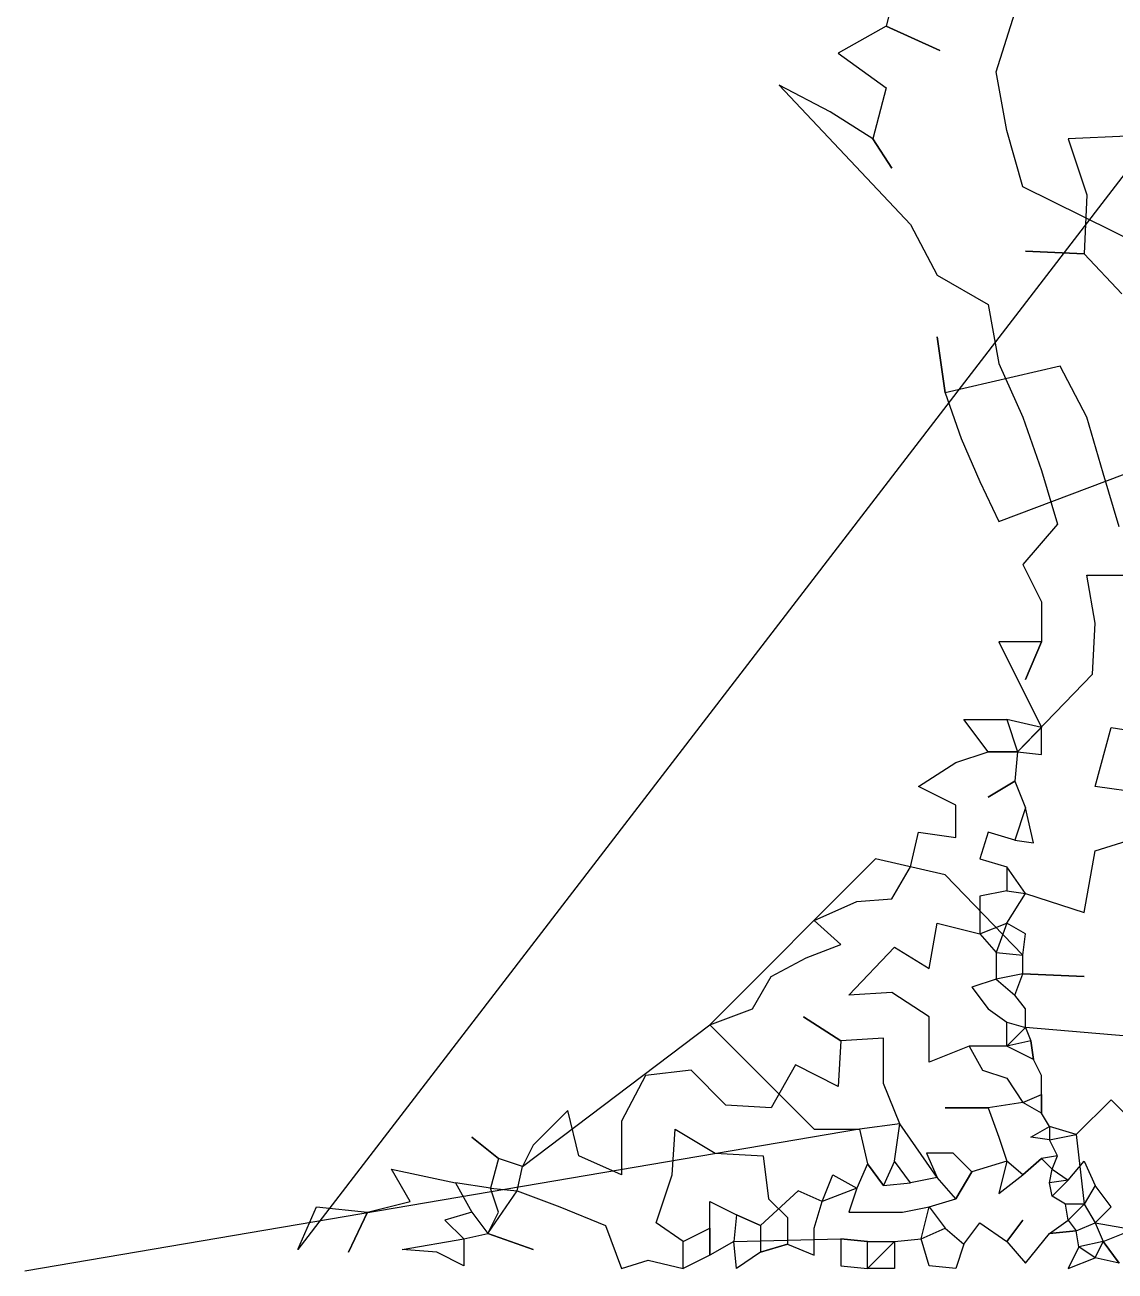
# Model space of a CAD drawing. Header units: metres. Extents: x -30499 to 36140, y -32767 to 32822.
# Drawn here: x -30499 to -7963, y -32767 to -7023 of the extents above; entities that cross this region are included whole.
import ezdxf

# ---------------------------------------------------------------- set-up
doc = ezdxf.new("R2010")
doc.units = ezdxf.units.M
doc.layers.add('Draw', color=2, linetype='CONTINUOUS')

msp = doc.modelspace()

# ---------------------------------------------------------------- linework, layer by layer
at = {"layer": 'draw'}
for p, q in [((0, 0), (-24858, -32324)), ((-12415, -5945), (-12692, -7051)), ((-10424, -7991), (-10037, -6774)), ((-12692, -7051), (-13687, -7604)), ((-12692, -7051), (-12692, -7051)), ((-12692, -7051), (-11585, -7548)), ((-11585, -7548), (-12692, -7051)), ((-13687, -7604), (-12692, -8323)), ((-10203, -9207), (-10424, -7991)), ((-13853, -8820), (-14904, -8267)), ((-14904, -8267), (-12194, -11143)), ((-12692, -8323), (-12968, -9373)), ((-12968, -9373), (-13853, -8820)), ((-13853, -8820), (-13853, -8820)), ((-9871, -10369), (-10203, -9207)), ((-10203, -9207), (-10203, -9207)), ((-12968, -9373), (-12968, -9373)), ((-12968, -9373), (-12581, -9982)), ((-12581, -9982), (-12968, -9373)), ((-7714, -9318), (-8931, -9373)), ((-8931, -9373), (-8544, -10535)), ((-5502, -12526), (-9871, -10369)), ((-8544, -10535), (-8599, -11751)), ((-12194, -11143), (-11641, -12194)), ((-8599, -11751), (-9816, -11696)), ((-9816, -11696), (-8599, -11751)), ((-8599, -11751), (-8599, -11751)), ((-8599, -11751), (-7825, -12581)), ((-11641, -12194), (-11641, -12194)), ((-11641, -12194), (-10590, -12802)), ((-10590, -12802), (-10369, -14019)), ((-11475, -14627), (-11641, -13466)), ((-11641, -13466), (-11475, -14627)), ((-9097, -14074), (-11475, -14627)), ((-10369, -14019), (-9871, -15125)), ((-8544, -15125), (-9097, -14074)), ((-11475, -14627), (-11143, -15567)), ((-10369, -17282), (-4064, -14904)), ((-9871, -15125), (-9871, -15125)), ((-9871, -15125), (-9484, -16231)), ((-8212, -16286), (-8544, -15125)), ((-11143, -15567), (-11143, -15567)), ((-11143, -15567), (-10756, -16452)), ((-10756, -16452), (-10756, -16452)), ((-10756, -16452), (-10369, -17282)), ((-9484, -16231), (-9484, -16231)), ((-9484, -16231), (-9152, -17337)), ((-7880, -17392), (-8212, -16286)), ((-9152, -17337), (-9871, -18167)), ((-9152, -17337), (-9152, -17337)), ((-9871, -18167), (-9871, -18167)), ((-9871, -18167), (-9484, -18941)), ((-8378, -19383), (-8544, -18388)), ((-8544, -18388), (-8544, -18388)), ((-8544, -18388), (-7493, -18388)), ((-9484, -18941), (-9484, -18941)), ((-9484, -18941), (-9484, -19770)), ((-8433, -20434), (-8378, -19383)), ((-8378, -19383), (-8378, -19383)), ((-9484, -19770), (-10369, -19770)), ((-10369, -19770), (-9484, -21540)), ((-9484, -19770), (-9816, -20545)), ((-9816, -20545), (-9484, -19770)), ((-9484, -19770), (-9484, -19770)), ((-9982, -22038), (-8433, -20434)), ((-10590, -22038), (-11088, -21374)), ((-11088, -21374), (-11088, -21374)), ((-11088, -21374), (-10203, -21374)), ((-10203, -21374), (-10203, -21374)), ((-10203, -21374), (-9982, -22038)), ((-9484, -21540), (-10203, -21374)), ((-10203, -21374), (-9982, -22038)), ((-9484, -21540), (-9982, -22038)), ((-9484, -22093), (-9484, -21540)), ((-9484, -21540), (-9484, -21540)), ((-8378, -22757), (-8046, -21540)), ((-8046, -21540), (-6940, -21706)), ((-11254, -22259), (-10590, -22038)), ((-10590, -22038), (-10590, -22038)), ((-9982, -22038), (-10590, -22038)), ((-10590, -22038), (-9982, -22038)), ((-9982, -22038), (-10037, -22646)), ((-9982, -22038), (-9982, -22038)), ((-9982, -22038), (-9484, -22093)), ((-9484, -22093), (-9484, -22093)), ((-12028, -22757), (-11254, -22259)), ((-10037, -22646), (-10590, -22978)), ((-10590, -22978), (-10037, -22646)), ((-10037, -22646), (-10037, -22646)), ((-10037, -22646), (-9816, -23199)), ((-11254, -23144), (-12028, -22757)), ((-7161, -22923), (-8378, -22757)), ((-11254, -23807), (-11254, -23144)), ((-11254, -23144), (-11254, -23144)), ((-9816, -23199), (-10037, -23863)), ((-9816, -23199), (-10037, -23863)), ((-9816, -23199), (-9816, -23199)), ((-9650, -23918), (-9816, -23199)), ((-12194, -24416), (-12028, -23697)), ((-12028, -23697), (-11254, -23807)), ((-10590, -23697), (-10756, -24250)), ((-10037, -23863), (-10590, -23697)), ((-10590, -23697), (-10590, -23697)), ((-10037, -23863), (-10037, -23863)), ((-10037, -23863), (-9650, -23918)), ((-9650, -23918), (-9650, -23918)), ((-8378, -24084), (-7493, -23807)), ((-8599, -25356), (-8378, -24084)), ((-12913, -24250), (-16342, -27679)), ((-11475, -24582), (-12913, -24250)), ((-12581, -25079), (-12194, -24416)), ((-10756, -24250), (-10756, -24250)), ((-10756, -24250), (-10203, -24416)), ((-10203, -24416), (-10203, -24416)), ((-10203, -24416), (-10203, -24913)), ((-9816, -24969), (-10203, -24416)), ((-10203, -24416), (-10203, -24913)), ((-9871, -26241), (-11475, -24582)), ((-10203, -24913), (-10756, -25024)), ((-10203, -24913), (-10203, -24913)), ((-10203, -24913), (-9816, -24969)), ((-10203, -25577), (-9816, -24969)), ((-9816, -24969), (-9816, -24969)), ((-9816, -24969), (-9816, -24969)), ((-9816, -24969), (-8599, -25356)), ((-14185, -25522), (-13300, -25135)), ((-13300, -25135), (-12581, -25079)), ((-10756, -25024), (-10756, -25798)), ((-13632, -26020), (-14185, -25522)), ((-11807, -26517), (-11641, -25577)), ((-11641, -25577), (-10756, -25798)), ((-10756, -25798), (-10203, -25577)), ((-10203, -25577), (-10424, -26185)), ((-9816, -25798), (-10203, -25577)), ((-10203, -25577), (-10203, -25577)), ((-10756, -25798), (-10424, -26185)), ((-10756, -25798), (-10756, -25798)), ((-9871, -26241), (-9816, -25798)), ((-9816, -25798), (-9816, -25798)), ((-14351, -26296), (-13632, -26020)), ((-13632, -26020), (-13632, -26020)), ((-13466, -27070), (-12526, -26075)), ((-12526, -26075), (-11807, -26517)), ((-10424, -26185), (-10424, -26185)), ((-10424, -26185), (-10424, -26738)), ((-10424, -26185), (-9871, -26241)), ((-9871, -26628), (-9871, -26241)), ((-9871, -26241), (-9871, -26241)), ((-15070, -26683), (-14351, -26296)), ((-15457, -27347), (-15070, -26683)), ((-10424, -26738), (-10922, -26904)), ((-9871, -26628), (-10424, -26738)), ((-10424, -26738), (-10424, -26738)), ((-10424, -26738), (-10037, -27070)), ((-10424, -26738), (-10424, -26738)), ((-10037, -27070), (-9871, -26628)), ((-10037, -27070), (-9871, -26628)), ((-9871, -26628), (-9871, -26628)), ((-9871, -26628), (-8599, -26683)), ((-8599, -26683), (-9871, -26628)), ((-12581, -27015), (-13466, -27070)), ((-11807, -27513), (-12581, -27015)), ((-12581, -27015), (-12581, -27015)), ((-10922, -26904), (-10922, -26904)), ((-10922, -26904), (-10590, -27347)), ((-10037, -27070), (-10037, -27070)), ((-9816, -27347), (-10037, -27070)), ((-16342, -27679), (-15457, -27347)), ((-15457, -27347), (-15457, -27347)), ((-13632, -28010), (-14406, -27513)), ((-14406, -27513), (-13632, -28010)), ((-11807, -28453), (-11807, -27513)), ((-10590, -27347), (-10590, -27347)), ((-10590, -27347), (-10203, -27623)), ((-9816, -27734), (-9816, -27347)), ((-9816, -27347), (-9816, -27347)), ((-20213, -30610), (-16342, -27679)), ((-16342, -27679), (-15623, -28398)), ((-10203, -27623), (-10203, -27623)), ((-10203, -27623), (-9816, -27734)), ((-10203, -28121), (-10203, -27623)), ((-10203, -27623), (-9816, -27734)), ((-9816, -27734), (-10203, -28121)), ((-9816, -27734), (-9816, -27734)), ((-9816, -27734), (-9705, -28010)), ((34536, -31550), (-9816, -27734)), ((-13632, -28010), (-13687, -28951)), ((-12747, -27955), (-13632, -28010)), ((-13632, -28010), (-13632, -28010)), ((-12747, -28895), (-12747, -27955)), ((-9705, -28010), (-10203, -28121)), ((-9705, -28010), (-9705, -28010)), ((-9705, -28010), (-9650, -28398)), ((-9650, -28398), (-9705, -28010)), ((-10977, -28121), (-11807, -28453)), ((-10203, -28121), (-10977, -28121)), ((-10977, -28121), (-10977, -28121)), ((-10977, -28121), (-10701, -28619)), ((-10203, -28121), (-10977, -28121)), ((-9650, -28398), (-10203, -28121)), ((-10203, -28121), (-10203, -28121)), ((-10203, -28121), (-10203, -28121)), ((-15623, -28398), (-14185, -29835)), ((-14572, -28508), (-15070, -29393)), ((-13687, -28951), (-14572, -28508)), ((-9484, -28729), (-9650, -28398)), ((-9650, -28398), (-9650, -28398)), ((-17669, -28729), (-18167, -29670)), ((-16729, -28619), (-17669, -28729)), ((-17669, -28729), (-17669, -28729)), ((-16010, -29338), (-16729, -28619)), ((-10701, -28619), (-10701, -28619)), ((-10701, -28619), (-10203, -28785)), ((-10203, -28785), (-10203, -28785)), ((-10203, -28785), (-9871, -29282)), ((-9484, -29504), (-9484, -28729)), ((-9484, -28729), (-9484, -28729)), ((-13687, -28951), (-13687, -28951)), ((-12415, -29725), (-12747, -28895)), ((-15070, -29393), (-16010, -29338)), ((-9871, -29282), (-10590, -29393)), ((-9871, -29282), (-9484, -29117)), ((-9871, -29282), (-9871, -29282)), ((-9484, -29504), (-9871, -29282)), ((-9484, -29117), (-9484, -29504)), ((-8046, -29227), (-8765, -29946)), ((-7161, -30112), (-8046, -29227)), ((-19273, -29448), (-19992, -30167)), ((-19051, -30388), (-19273, -29448)), ((-10590, -29393), (-11475, -29393)), ((-11475, -29393), (-10590, -29393)), ((-10590, -29393), (-10369, -30001)), ((-9318, -29780), (-9484, -29504)), ((-9484, -29504), (-9484, -29504)), ((-13245, -29835), (-30499, -32767)), ((-18167, -29670), (-18167, -30776)), ((-17116, -30776), (-17060, -29835)), ((-17060, -29835), (-17060, -29835)), ((-17060, -29835), (-16231, -30333)), ((-14185, -29835), (-13245, -29835)), ((-12415, -29725), (-13245, -29835)), ((-13245, -29835), (-13245, -29835)), ((-13245, -29835), (-13079, -30554)), ((-12526, -30499), (-12415, -29725)), ((-12415, -29725), (-12415, -29725)), ((-11641, -30831), (-12415, -29725)), ((-9705, -30001), (-9318, -29780)), ((-8765, -29946), (-9318, -29780)), ((-9318, -29780), (-9318, -29780)), ((-9318, -29780), (-9318, -30057)), ((-9318, -29780), (-9318, -29780)), ((-20710, -30444), (-21263, -30001)), ((-21263, -30001), (-20710, -30444)), ((-10369, -30001), (-10369, -30001)), ((-10369, -30001), (-10203, -30499)), ((-9318, -30057), (-9705, -30001)), ((-9705, -30001), (-9705, -30001)), ((-9318, -30057), (-8765, -29946)), ((-9152, -30388), (-9318, -30057)), ((-9318, -30057), (-9318, -30057)), ((-9318, -30057), (-9318, -30057)), ((-8765, -29946), (-8765, -29946)), ((-8765, -29946), (-8599, -31384)), ((-19992, -30167), (-20213, -30610)), ((-16231, -30333), (-15235, -30388)), ((-11309, -30333), (-11862, -30333)), ((-11862, -30333), (-11862, -30333)), ((-11862, -30333), (-11641, -30831)), ((-10922, -30720), (-11309, -30333)), ((-11309, -30333), (-11309, -30333)), ((-20710, -30444), (-20876, -31052)), ((-20213, -30610), (-20710, -30444)), ((-20710, -30444), (-20710, -30444)), ((-20323, -31107), (-20213, -30610)), ((-20213, -30610), (-20213, -30610)), ((-18167, -30776), (-19051, -30388)), ((-19051, -30388), (-19051, -30388)), ((-15235, -30388), (-15125, -31273)), ((-13079, -30554), (-13300, -31052)), ((-13079, -30554), (-13079, -30554)), ((-13079, -30554), (-12747, -30997)), ((-12747, -30997), (-13079, -30554)), ((-12526, -30499), (-12747, -30997)), ((-12194, -30942), (-12526, -30499)), ((-12526, -30499), (-12526, -30499)), ((-12194, -30942), (-12526, -30499)), ((-10203, -30499), (-10922, -30720)), ((-10203, -30499), (-10369, -31163)), ((-10203, -30499), (-10203, -30499)), ((-9871, -30776), (-10203, -30499)), ((-9871, -30776), (-9484, -30444)), ((-9484, -30444), (-9871, -30776)), ((-9152, -30388), (-9484, -30444)), ((-9484, -30444), (-9484, -30444)), ((-9484, -30444), (-9263, -30665)), ((-9263, -30665), (-9152, -30388)), ((-9263, -30665), (-9152, -30388)), ((-9152, -30388), (-9152, -30388)), ((-8931, -30886), (-8599, -30499)), ((-8599, -30499), (-8599, -30499)), ((-8599, -30499), (-8378, -30997)), ((-22535, -31329), (-22923, -30665)), ((-22923, -30665), (-21595, -30942)), ((-17448, -31771), (-17116, -30776)), ((-14019, -31329), (-13798, -30776)), ((-13798, -30776), (-13798, -30776)), ((-13798, -30776), (-13300, -31052)), ((-11641, -30831), (-12194, -30942)), ((-11641, -30831), (-11641, -30831)), ((-11254, -31273), (-11641, -30831)), ((-11254, -31273), (-10922, -30720)), ((-10922, -30720), (-11254, -31273)), ((-10369, -31163), (-9871, -30776)), ((-9871, -30776), (-9871, -30776)), ((-9318, -30942), (-9263, -30665)), ((-9318, -30942), (-9263, -30665)), ((-8931, -30886), (-9318, -30942)), ((-9263, -30665), (-9263, -30665)), ((-9263, -30665), (-8931, -30886)), ((-9263, -31218), (-8931, -30886)), ((-8931, -30886), (-8931, -30886)), ((-8931, -30886), (-8931, -30886)), ((-21595, -30942), (-21263, -31550)), ((-20876, -31052), (-21595, -30942)), ((-21595, -30942), (-21263, -31550)), ((-20932, -31992), (-20323, -31107)), ((-20710, -31550), (-20876, -31052)), ((-20876, -31052), (-20876, -31052)), ((-20876, -31052), (-20323, -31107)), ((-20876, -31052), (-20876, -31052)), ((-20323, -31107), (-20323, -31107)), ((-20323, -31107), (-19438, -31439)), ((-14517, -31107), (-15291, -31826)), ((-14019, -31329), (-14517, -31107)), ((-13300, -31052), (-14019, -31329)), ((-13300, -31052), (-13466, -31550)), ((-13300, -31052), (-13300, -31052)), ((-12747, -30997), (-12194, -30942)), ((-12747, -30997), (-12747, -30997)), ((-12194, -30942), (-12194, -30942)), ((-9318, -30942), (-9318, -30942)), ((-9263, -31218), (-9318, -30942)), ((-8378, -30997), (-8599, -31384)), ((-8378, -30997), (-8599, -31384)), ((-8378, -30997), (-8378, -30997)), ((-8046, -31439), (-8378, -30997)), ((-23420, -31550), (-22535, -31329)), ((-22535, -31329), (-22535, -31329)), ((-16342, -32435), (-16342, -31329)), ((-16342, -31329), (-16342, -31329)), ((-16342, -31329), (-15788, -31605)), ((-15125, -31273), (-15125, -31273)), ((-15125, -31273), (-14738, -31660)), ((-14185, -31882), (-14019, -31329)), ((-14019, -31329), (-14019, -31329)), ((-11807, -31439), (-11254, -31273)), ((-11254, -31273), (-11254, -31273)), ((-10369, -31163), (-10369, -31163)), ((-8986, -31384), (-9263, -31218)), ((-9263, -31218), (-9263, -31218)), ((-8986, -31384), (-9263, -31218)), ((-8931, -31716), (-8986, -31384)), ((-8986, -31384), (-8986, -31384)), ((-8599, -31384), (-8986, -31384)), ((-8599, -31384), (-8931, -31716)), ((-8599, -31384), (-8599, -31384)), ((-8599, -31384), (-8378, -31771)), ((-24858, -32324), (-24471, -31439)), ((-24471, -31439), (-23420, -31550)), ((-23420, -31550), (-23807, -32379)), ((-23807, -32379), (-23420, -31550)), ((-21263, -31550), (-21817, -31716)), ((-21263, -31550), (-21263, -31550)), ((-21263, -31550), (-20932, -31992)), ((-20932, -31992), (-20710, -31550)), ((-20710, -31550), (-20710, -31550)), ((-19438, -31439), (-18498, -31826)), ((-15788, -31605), (-15844, -32158)), ((-15788, -31605), (-15788, -31605)), ((-15291, -31826), (-15788, -31605)), ((-15788, -31605), (-15291, -31826)), ((-14738, -31660), (-14738, -31660)), ((-14738, -31660), (-14738, -32213)), ((-13466, -31550), (-13466, -31550)), ((-13466, -31550), (-12360, -31550)), ((-12360, -31550), (-11807, -31439)), ((-12360, -31550), (-12360, -31550)), ((-11973, -32103), (-11807, -31439)), ((-11807, -31439), (-11807, -31439)), ((-11807, -31439), (-11475, -31882)), ((-8378, -31771), (-8046, -31439)), ((-8046, -31439), (-8046, -31439)), ((-21817, -31716), (-21817, -31716)), ((-21817, -31716), (-21429, -32103)), ((-18498, -31826), (-18167, -32711)), ((-16895, -32158), (-17448, -31771)), ((-16895, -32158), (-16342, -31882)), ((-16342, -31882), (-16342, -32435)), ((-15291, -31826), (-15291, -32379)), ((-14185, -32435), (-14185, -31882)), ((-14185, -31882), (-14185, -31882)), ((-11973, -32103), (-11475, -31882)), ((-11475, -31882), (-11475, -31882)), ((-11475, -31882), (-11088, -32213)), ((-11475, -31882), (-11088, -32213)), ((-11088, -32213), (-10756, -31771)), ((-10756, -31771), (-10756, -31771)), ((-10756, -31771), (-10203, -32158)), ((-10203, -32158), (-9871, -31716)), ((-9871, -31716), (-10203, -32158)), ((-9318, -31992), (-8931, -31716)), ((-8931, -31716), (-8931, -31716)), ((-8931, -31716), (-8931, -31716)), ((-8931, -31716), (-8765, -31937)), ((-8765, -31937), (-8378, -31771)), ((-8765, -31937), (-8378, -31771)), ((-8378, -31771), (-8378, -31771)), ((-8378, -31771), (-8212, -32158)), ((-8378, -31771), (-4617, -32435)), ((-22701, -32324), (-21429, -32103)), ((-21429, -32103), (-20932, -31992)), ((-21429, -32103), (-21429, -32103)), ((-21429, -32103), (-21429, -32656)), ((-20932, -31992), (-20932, -31992)), ((-20932, -31992), (-19992, -32324)), ((-19992, -32324), (-20932, -31992)), ((-16895, -32711), (-16895, -32158)), ((-16895, -32158), (-16895, -32158)), ((-16895, -32711), (-16895, -32158)), ((-15844, -32158), (-16342, -32435)), ((-15844, -32158), (-13632, -32103)), ((-15844, -32158), (-15844, -32158)), ((-15788, -32711), (-15844, -32158)), ((-13632, -32103), (-13632, -32656)), ((-13079, -32158), (-13632, -32103)), ((-13632, -32103), (-13079, -32158)), ((-13079, -32711), (-13079, -32158)), ((-13079, -32158), (-13079, -32158)), ((-13079, -32158), (-12526, -32158)), ((-13079, -32711), (-12526, -32158)), ((-12526, -32158), (-11973, -32103)), ((-12526, -32158), (-12526, -32158)), ((-12526, -32158), (-12526, -32711)), ((-11807, -32656), (-11973, -32103)), ((-11973, -32103), (-11973, -32103)), ((-10203, -32158), (-10203, -32158)), ((-10203, -32158), (-9816, -32601)), ((-9816, -32601), (-9318, -31992)), ((-8765, -31937), (-9318, -31992)), ((-9318, -31992), (-8765, -31937)), ((-9318, -31992), (-9318, -31992)), ((-8765, -31937), (-8765, -31937)), ((-8710, -32269), (-8765, -31937)), ((-8212, -32158), (-8710, -32269)), ((-8378, -32490), (-8212, -32158)), ((-8212, -32158), (-7659, -31937)), ((-8212, -32158), (-8212, -32158)), ((-8212, -32158), (-8212, -32158)), ((-8212, -32158), (-7880, -32601)), ((-7880, -32601), (-8212, -32158)), ((-21982, -32379), (-22701, -32324)), ((-21429, -32656), (-21982, -32379)), ((-21982, -32379), (-21982, -32379)), ((-16342, -32435), (-16895, -32711)), ((-16342, -32435), (-16342, -32435)), ((-15291, -32379), (-15788, -32711)), ((-15291, -32379), (-14738, -32213)), ((-14738, -32213), (-15291, -32379)), ((-15291, -32379), (-15291, -32379)), ((-14738, -32213), (-14738, -32213)), ((-14738, -32213), (-14185, -32435)), ((-14185, -32435), (-14185, -32435)), ((-11088, -32213), (-11254, -32711)), ((-11088, -32213), (-11088, -32213)), ((-8710, -32269), (-8931, -32711)), ((-8710, -32269), (-8710, -32269)), ((-8378, -32490), (-8710, -32269)), ((-8710, -32269), (-8710, -32269)), ((-21429, -32656), (-21429, -32656)), ((-18167, -32711), (-17613, -32545)), ((-17613, -32545), (-17613, -32545)), ((-17613, -32545), (-16895, -32711)), ((-13632, -32656), (-13632, -32656)), ((-13632, -32656), (-13079, -32711)), ((-11254, -32711), (-11807, -32656)), ((-11807, -32656), (-11807, -32656)), ((-9816, -32601), (-9816, -32601)), ((-8931, -32711), (-8378, -32490)), ((-7880, -32601), (-8378, -32490)), ((-8378, -32490), (-8378, -32490)), ((-8378, -32490), (-8378, -32490)), ((-18167, -32711), (-18167, -32711)), ((-16895, -32711), (-16895, -32711)), ((-15788, -32711), (-15788, -32711)), ((-13079, -32711), (-13079, -32711)), ((-12526, -32711), (-13079, -32711)), ((-12526, -32711), (-12526, -32711)), ((-11254, -32711), (-11254, -32711)), ((-8931, -32711), (-8931, -32711))]:
    msp.add_line(p, q, dxfattribs=at)

doc.saveas('drawing.dxf')
